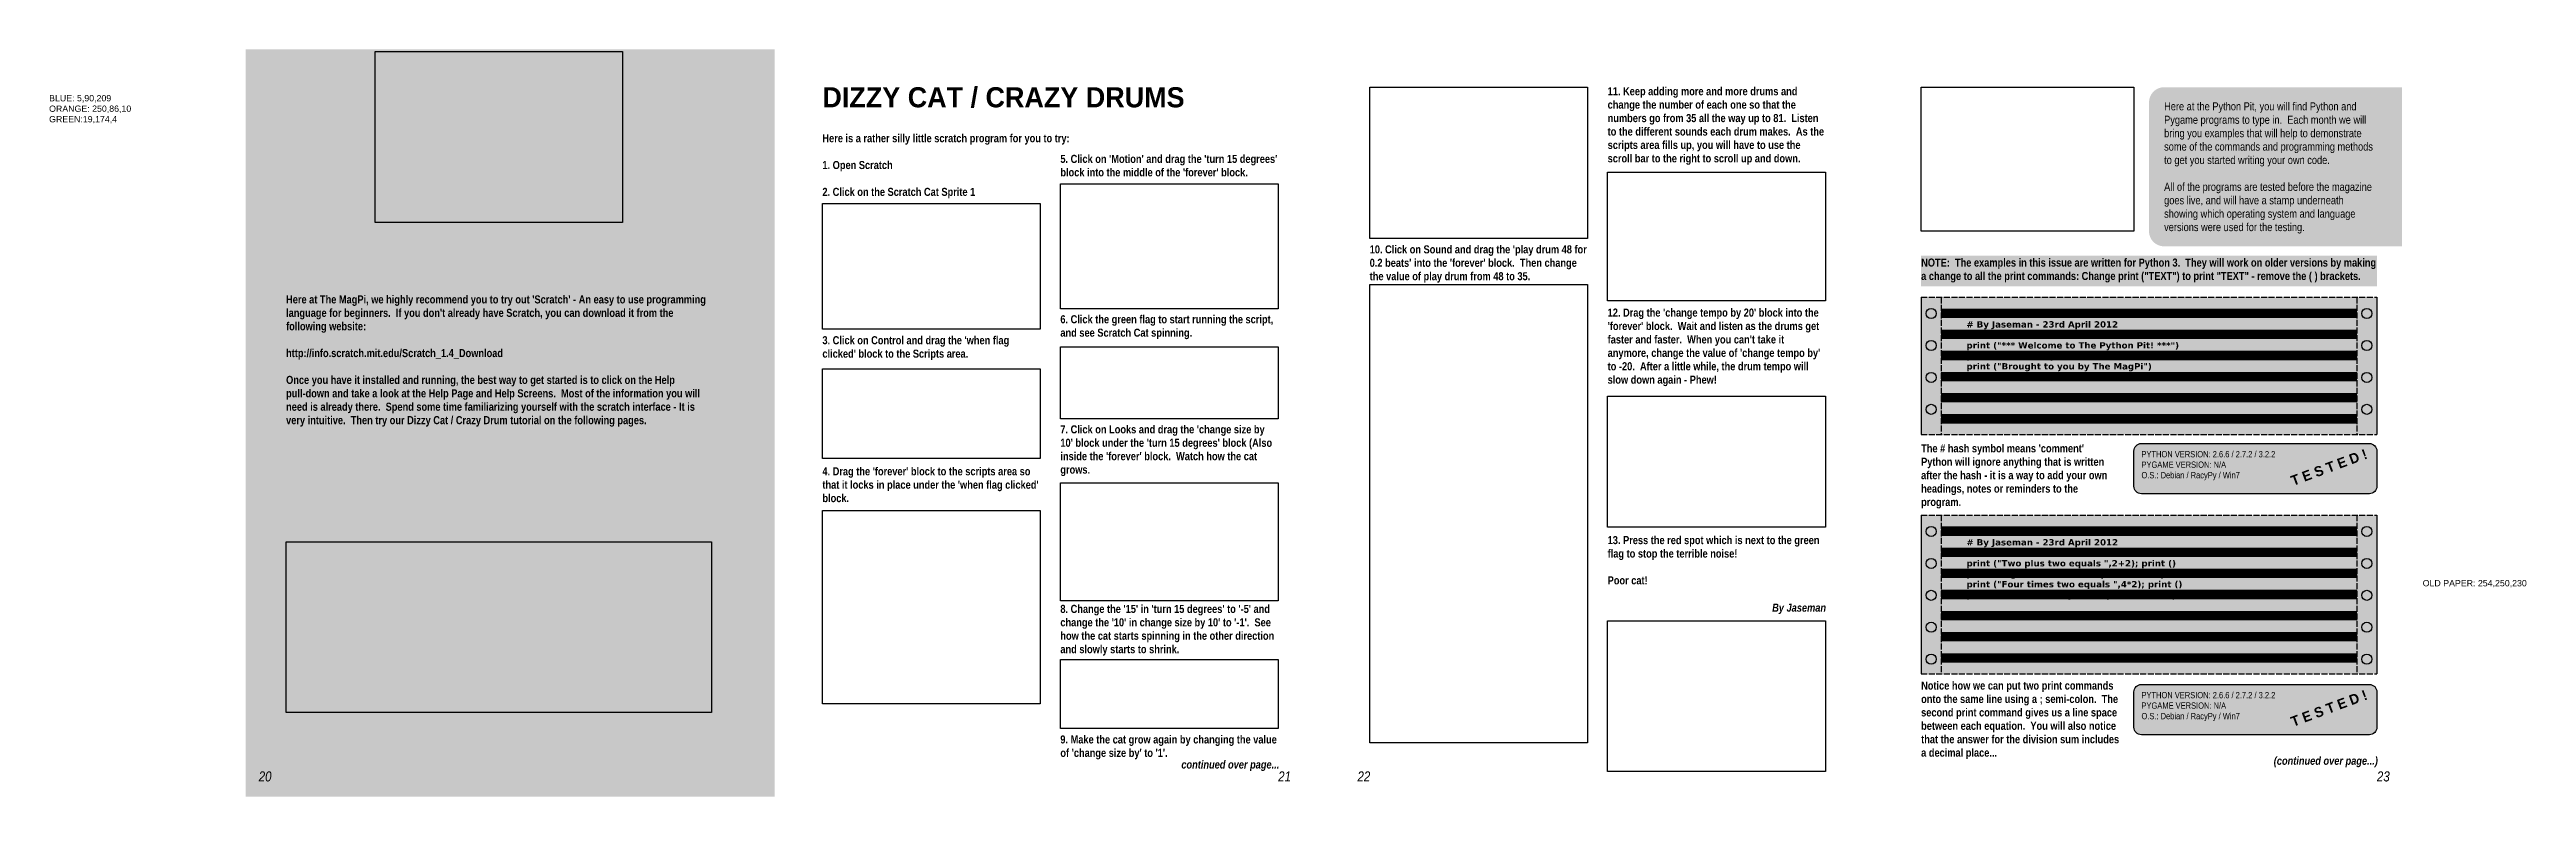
# Model space of a CAD drawing. Header units: millimetres. Extents: x 661 to 1644, y 0 to 297.
import ezdxf

# ---------------------------------------------------------------- set-up
doc = ezdxf.new("R2010")
doc.units = ezdxf.units.MM
doc.header["$LTSCALE"] = 0.2
doc.linetypes.add('ACAD_ISO02W100', pattern=[15, 12, -3])
for name, color, linetype in [('Background Fill', 3, 'Continuous'), ('Images', 7, 'Continuous'), ('Text', 7, 'Continuous')]:
    doc.layers.add(name, color=color, linetype=linetype)
doc.styles.get("Standard").update_dxf_attribs({"font": 'arial.ttf'})
picture_1 = doc.add_image_def('image1.png', size_in_pixel=(1300, 900))
picture_2 = doc.add_image_def('image2.png', size_in_pixel=(841, 338))
picture_3 = doc.add_image_def('image3.png', size_in_pixel=(1040, 601))
picture_4 = doc.add_image_def('image4.png', size_in_pixel=(847, 348))
picture_5 = doc.add_image_def('image5.png', size_in_pixel=(474, 421))
picture_6 = doc.add_image_def('image6.png', size_in_pixel=(490, 282))
picture_7 = doc.add_image_def('image7.png', size_in_pixel=(1038, 344))
picture_8 = doc.add_image_def('image8.png', size_in_pixel=(1040, 564))
picture_9 = doc.add_image_def('image9.png', size_in_pixel=(609, 193))
picture_10 = doc.add_image_def('image10.png', size_in_pixel=(500, 348))
picture_11 = doc.add_image_def('image11.png', size_in_pixel=(433, 912))
picture_12 = doc.add_image_def('image12.png', size_in_pixel=(1040, 616))
picture_13 = doc.add_image_def('image13.png', size_in_pixel=(1040, 625))
picture_14 = doc.add_image_def('image14.png', size_in_pixel=(512, 347))

msp = doc.modelspace()

# ---------------------------------------------------------------- hatches: boundary and pattern name
at = {"true_color": 0x1973e5}
h = msp.add_hatch(color=152, dxfattribs=at)
h.dxf.hatch_style = 1
edge = h.paths.add_edge_path()
edge.add_line((748.5632257721354, 282.0000000000002), (748.5632257721354, 278.0000000000001))
edge.add_arc((825.1784355432826, -20.3531951139172), 308.0333089179807, 75.59799493105731, 104.4020050689426, ccw=False)
edge.add_line((901.7936453144304, 278), (926.5632257721353, 278))
edge.add_arc((926.5632257721353, 275), 3, 0, 90, ccw=False)
edge.add_line((929.5632257721353, 275), (929.5632257721353, 279))
edge.add_arc((926.5632257721353, 279), 3, 0, 90)
edge.add_line((926.5632257721353, 282), (901.7936453144304, 282))
edge.add_arc((825.1784355432826, 40.13675744605231), 253.7079393061768, 72.42331941258712, 107.5766805874128)
at = {"true_color": 0x0046bd}
h = msp.add_hatch(color=162, dxfattribs=at)
h.dxf.hatch_style = 1
h.paths.add_polyline_path([(929.5632257721353, 229.0703502547545), (929.5632257721353, 233.0703502547545, -0.414213562373095), (926.5632257721353, 230.0703502547545), (805.516407623864, 230.0703502547545, 0.3196100142403187), (802.6816019861305, 228.052122629735), (801.9984112420777, 226.0794525666496, -0.3196100142403186), (799.1636056043443, 224.06122494163), (777.5079057424857, 224.06122494163, -0.3196100142403035), (774.6731001047523, 226.0794525666495), (773.9899093606994, 228.0521226297351, 0.319610014240303), (771.1551037229659, 230.0703502547545), (751.5632257721354, 230.0703502547545, -0.4142135623730951), (748.5632257721354, 233.0703502547545), (748.5632257721354, 229.0703502547545, 0.4142135623730951), (751.5632257721354, 226.0703502547545), (771.1551037229659, 226.0703502547545, -0.319610014240303), (773.9899093606994, 224.0521226297351), (774.6731001047524, 222.0794525666495, 0.3196100142403024), (777.5079057424857, 220.06122494163), (799.1636056043443, 220.06122494163, 0.3196100142403185), (801.9984112420777, 222.0794525666496), (802.6816019861305, 224.052122629735, -0.3196100142403186), (805.516407623864, 226.0703502547545), (926.5632257721353, 226.0703502547545, 0.4142135623730945)])
at = {"true_color": 0xff6a1e}
h = msp.add_hatch(color=30, dxfattribs=at)
h.dxf.hatch_style = 1
h.paths.add_polyline_path([(926.5632257721354, 214.0703502547545), (805.516407623864, 214.0703502547545, 0.3196100142403187), (802.6816019861305, 212.052122629735), (801.9984112420777, 210.0794525666496, -0.3196100142403183), (799.1636056043443, 208.06122494163), (777.5079057424857, 208.06122494163, -0.3196100142403035), (774.6731001047523, 210.0794525666495), (773.9899093606994, 212.0521226297351, 0.3196100142403024), (771.1551037229659, 214.0703502547545), (751.5632257721354, 214.0703502547546, 0.4142135623730951), (748.5632257721354, 211.0703502547546), (748.5632257721354, 207.0703502547546, -0.4142135623730951), (751.5632257721354, 210.0703502547546), (771.1551037229659, 210.0703502547545, -0.3196100142403024), (773.9899093606994, 208.0521226297351), (774.6731001047524, 206.0794525666495, 0.3196100142403024), (777.5079057424857, 204.06122494163), (799.1636056043443, 204.06122494163, 0.3196100142403191), (801.9984112420777, 206.0794525666496), (802.6816019861305, 208.052122629735, -0.3196100142403192), (805.516407623864, 210.0703502547545), (926.5632257721354, 210.0703502547545, -0.4142135623730951), (929.5632257721354, 207.0703502547545), (929.5632257721354, 211.0703502547545, 0.4142135623730964)])
at = {"true_color": 0xe64200}
h = msp.add_hatch(color=20, dxfattribs=at)
h.dxf.hatch_style = 1
h.paths.add_polyline_path([(929.5632257721354, 140.8976223415072), (929.5632257721354, 144.8976223415072, -0.4142135623730951), (926.5632257721354, 141.8976223415072), (805.516407623864, 141.8976223415072, 0.3196100142403188), (802.6816019861305, 139.8793947164876), (801.9984112420777, 137.9067246534023, -0.3196100142403198), (799.1636056043442, 135.8884970283826), (777.5079057424857, 135.8884970283827, -0.3196100142403172), (774.6731001047522, 137.9067246534024), (773.9899093606994, 139.8793947164876, 0.3196100142403174), (771.1551037229659, 141.8976223415073), (751.5632257721354, 141.8976223415073, -0.4142135623730951), (748.5632257721354, 144.8976223415073), (748.5632257721354, 140.8976223415073, 0.4142135623730951), (751.5632257721354, 137.8976223415073), (771.1551037229659, 137.8976223415073, -0.3196100142403178), (773.9899093606994, 135.8793947164876), (774.6731001047522, 133.9067246534024, 0.3196100142403177), (777.5079057424857, 131.8884970283827), (799.1636056043442, 131.8884970283826, 0.31961001424032), (801.9984112420777, 133.9067246534023), (802.6816019861305, 135.8793947164876, -0.3196100142403188), (805.516407623864, 137.8976223415072), (926.5632257721354, 137.8976223415072, 0.4142135623730916)])
at = {"true_color": 0x27c218}
h = msp.add_hatch(color=82, dxfattribs=at)
h.dxf.hatch_style = 1
h.paths.add_polyline_path([(926.5632257721354, 125.8976223415071), (805.516407623864, 125.8976223415071, 0.3196100142403194), (802.6816019861305, 123.8793947164876), (801.9984112420777, 121.9067246534023, -0.3196100142403203), (799.1636056043443, 119.8884970283827), (777.5079057424857, 119.8884970283827, -0.3196100142403027), (774.6731001047524, 121.9067246534021), (773.9899093606994, 123.8793947164877, 0.3196100142403027), (771.1551037229659, 125.8976223415072), (751.5632257721354, 125.8976223415072, 0.4142135623730951), (748.5632257721354, 122.8976223415072), (748.5632257721354, 118.8976223415072, -0.4142135623730951), (751.5632257721354, 121.8976223415072), (771.1551037229659, 121.8976223415072, -0.3196100142403025), (773.9899093606994, 119.8793947164877), (774.6731001047524, 117.9067246534021, 0.3196100142403024), (777.5079057424857, 115.8884970283827), (799.1636056043443, 115.8884970283827, 0.3196100142403194), (801.9984112420777, 117.9067246534023), (802.6816019861305, 119.8793947164876, -0.3196100142403195), (805.516407623864, 121.8976223415071), (926.5632257721354, 121.8976223415071, -0.4142135623730951), (929.5632257721354, 118.8976223415071), (929.5632257721354, 122.8976223415071, 0.4142135623730951)])
at = {"true_color": 0x009a00}
h = msp.add_hatch(color=94, dxfattribs=at)
h.dxf.hatch_style = 1
h.paths.add_polyline_path([(929.5632257721354, 14.33042138978379), (929.5632257721354, 18.3304213897838, -0.4142135623730951), (926.5632257721354, 15.3304213897838), (805.516407623864, 15.33042138978382, 0.3196100142403191), (802.6816019861305, 13.31219376476422), (801.9984112420777, 11.33952370167892, -0.3196100142403203), (799.1636056043442, 9.321296076659252), (777.5079057424857, 9.321296076659337, -0.3196100142403014), (774.6731001047524, 11.33952370167875), (773.9899093606994, 13.31219376476438, 0.3196100142403027), (771.1551037229659, 15.33042138978385), (751.5632257721354, 15.33042138978385, -0.4142135623730948), (748.5632257721354, 18.33042138978385), (748.5632257721354, 14.33042138978386, 0.4142135623730948), (751.5632257721354, 11.33042138978385), (771.1551037229659, 11.33042138978385, -0.3196100142403027), (773.9899093606994, 9.312193764764384), (774.6731001047524, 7.33952370167875, 0.3196100142403013), (777.5079057424857, 5.321296076659337), (799.1636056043442, 5.321296076659252, 0.3196100142403195), (801.9984112420777, 7.339523701678923), (802.6816019861305, 9.312193764764224, -0.3196100142403185), (805.516407623864, 11.33042138978382), (926.5632257721354, 11.3304213897838, 0.4142135623730941)])
at = {"layer": 'Background Fill', "true_color": 0x055ad1}
h = msp.add_hatch(color=152, dxfattribs=at)
h.dxf.hatch_style = 1
edge = h.paths.add_edge_path()
edge.add_line((802.6816019861305, 224.052122629735), (801.9984112420777, 222.0794525666496))
edge.add_arc((799.1636056043442, 223.0612249416301), 3.000000000000147, 270.00000000000216, 340.89760135170695, ccw=False)
edge.add_line((799.1636056043443, 220.06122494163), (777.5079057424856, 220.06122494163))
edge.add_arc((777.5079057424857, 223.06122494163), 3, 199.1023986482917, 269.99999999999784, ccw=False)
edge.add_line((774.6731001047523, 222.0794525666496), (773.9899093606994, 224.052122629735))
edge.add_arc((771.1551037229659, 223.0703502547545), 3.000000000000031, 19.10239864829322, 90)
edge.add_line((771.1551037229659, 226.0703502547545), (751.5632257721354, 226.0703502547545))
edge.add_arc((751.5632257721354, 229.0703502547545), 3, 180, 270, ccw=False)
edge.add_line((748.5632257721354, 229.0703502547545), (748.5632257721354, 282.0000000000001))
edge.add_arc((825.1784355432827, 40.13675744605223), 253.7079393061769, 72.42331941258709, 107.57668058741271, ccw=False)
edge.add_line((901.7936453144305, 282), (926.5632257721353, 282))
edge.add_arc((926.5632257721353, 279), 3, 0, 90, ccw=False)
edge.add_line((929.5632257721353, 279), (929.5632257721353, 229.0703502547545))
edge.add_arc((926.5632257721353, 229.0703502547545), 3, -90, 0, ccw=False)
edge.add_line((926.5632257721353, 226.0703502547545), (805.516407623864, 226.0703502547545))
edge.add_arc((805.516407623864, 223.0703502547545), 3.000000000000028, 90, 160.8976013517068)
at = {"layer": 'Background Fill', "true_color": 0x0a5180}
h = msp.add_hatch(color=146, dxfattribs=at)
h.dxf.hatch_style = 1
edge = h.paths.add_edge_path()
edge.add_line((1594.912864989504, 218.7314456263802), (1594.912864989504, 282.0000003138799))
edge.add_line((1594.912864989504, 282.0000003138799), (1500.412864989504, 282.0000003138799))
edge.add_arc((1500.412864989504, 276.0000003138799), 6, 90, 180)
edge.add_line((1494.412864989504, 276.0000003138799), (1494.412864989504, 224.7314456263803))
edge.add_arc((1500.412864989504, 224.7314456263803), 6, 179.9999999999997, 270)
edge.add_line((1500.412864989504, 218.7314456263803), (1594.912864989504, 218.7314456263802))
at = {"layer": 'Background Fill', "true_color": 0xfa560a}
h = msp.add_hatch(color=20, dxfattribs=at)
h.dxf.hatch_style = 1
edge = h.paths.add_edge_path()
edge.add_arc((777.5079057424857, 134.8884970283829), 3.000000000000142, 199.102398648294, 269.99999999999784, ccw=False)
edge.add_line((774.6731001047522, 133.9067246534023), (773.9899093606994, 135.8793947164878))
edge.add_arc((771.1551037229658, 134.8976223415072), 3.000000000000157, 19.10239864829354, 89.99999999999783)
edge.add_line((771.1551037229659, 137.8976223415073), (751.5632257721354, 137.8976223415073))
edge.add_arc((751.5632257721354, 140.8976223415073), 3, 180, 270, ccw=False)
edge.add_line((748.5632257721354, 140.8976223415073), (748.5632257721354, 211.0703502547546))
edge.add_arc((751.5632257721354, 211.0703502547546), 3, 90, 180, ccw=False)
edge.add_line((751.5632257721354, 214.0703502547546), (771.1551037229659, 214.0703502547545))
edge.add_arc((771.1551037229659, 211.0703502547545), 3.000000000000028, 19.102398648293274, 90, ccw=False)
edge.add_line((773.9899093606994, 212.052122629735), (774.6731001047523, 210.0794525666496))
edge.add_arc((777.5079057424857, 211.06122494163), 3.000000000000003, 199.1023986482917, 269.9999999999978)
edge.add_line((777.5079057424856, 208.06122494163), (799.1636056043443, 208.06122494163))
edge.add_arc((799.1636056043442, 211.0612249416301), 3.000000000000085, 270.0000000000021, 340.897601351707)
edge.add_line((801.9984112420777, 210.0794525666496), (802.6816019861305, 212.052122629735))
edge.add_arc((805.516407623864, 211.0703502547545), 3.000000000000031, 90, 160.8976013517068, ccw=False)
edge.add_line((805.516407623864, 214.0703502547545), (926.5632257721354, 214.0703502547545))
edge.add_arc((926.5632257721354, 211.0703502547545), 3, 0, 90, ccw=False)
edge.add_line((929.5632257721354, 211.0703502547545), (929.5632257721354, 140.8976223415072))
edge.add_arc((926.5632257721354, 140.8976223415072), 3, -90, 0, ccw=False)
edge.add_line((926.5632257721354, 137.8976223415072), (805.516407623864, 137.8976223415072))
edge.add_arc((805.516407623864, 134.8976223415072), 3.000000000000057, 90, 160.8976013517058)
edge.add_line((802.6816019861305, 135.8793947164878), (801.9984112420777, 133.9067246534023))
edge.add_arc((799.1636056043441, 134.8884970283828), 3.000000000000236, 270.0000000000043, 340.8976013517087, ccw=False)
edge.add_line((799.1636056043443, 131.8884970283826), (777.5079057424856, 131.8884970283827))
at = {"layer": 'Background Fill', "true_color": 0xfefae6}
h = msp.add_hatch(color=7, dxfattribs=at)
h.dxf.hatch_style = 1
h.paths.add_polyline_path([(1403.912864989504, 143.8647925518521), (1411.912864989504, 143.8647925518521), (1411.912864989504, 198.464792551852), (1403.912864989504, 198.464792551852)])
h.paths.add_polyline_path([(1405.912864989504, 153.9283938907335, -1), (1409.912864989504, 153.9283938907335, -1)], flags=16)
h.paths.add_polyline_path([(1405.912864989504, 166.6283938907335, -1), (1409.912864989504, 166.6283938907335, -1)], flags=16)
h.paths.add_polyline_path([(1405.912864989504, 179.3283938907335, -1), (1409.912864989504, 179.3283938907335, -1)], flags=16)
h.paths.add_polyline_path([(1405.912864989504, 192.0283938907335, -1), (1409.912864989504, 192.0283938907335, -1)], flags=16)
h.paths.add_polyline_path([(1576.912864989504, 143.8647925518521), (1584.912864989504, 143.8647925518521), (1584.912864989504, 198.464792551852), (1576.912864989504, 198.464792551852)])
h.paths.add_polyline_path([(1578.912864989504, 153.9283938907335, -1), (1582.912864989504, 153.9283938907335, -1)], flags=16)
h.paths.add_polyline_path([(1578.912864989504, 166.6283938907335, -1), (1582.912864989504, 166.6283938907335, -1)], flags=16)
h.paths.add_polyline_path([(1578.912864989504, 179.3283938907335, -1), (1582.912864989504, 179.3283938907335, -1)], flags=16)
h.paths.add_polyline_path([(1578.912864989504, 192.0283938907335, -1), (1582.912864989504, 192.0283938907335, -1)], flags=16)
h.paths.add_polyline_path([(1576.912864989504, 111.8231221235428), (1576.912864989504, 48.82312212354292), (1584.912864989504, 48.82312212354293), (1584.912864989504, 111.8231221235428)])
h.paths.add_polyline_path([(1582.912864989504, 105.3867234624243, -1), (1578.912864989504, 105.3867234624243, -1)], flags=16)
h.paths.add_polyline_path([(1582.912864989504, 92.68672346242428, -1), (1578.912864989504, 92.68672346242428, -1)], flags=16)
h.paths.add_polyline_path([(1582.912864989504, 79.9867234624243, -1), (1578.912864989504, 79.9867234624243, -1)], flags=16)
h.paths.add_polyline_path([(1582.912864989504, 67.2867234624243, -1), (1578.912864989504, 67.2867234624243, -1)], flags=16)
h.paths.add_polyline_path([(1582.912864989504, 54.58672346242432, -1), (1578.912864989504, 54.58672346242432, -1)], flags=16)
h.paths.add_polyline_path([(1403.912864989504, 48.82312212354292), (1411.912864989504, 48.82312212354293), (1411.912864989504, 111.8231221235428), (1403.912864989504, 111.8231221235428)])
h.paths.add_polyline_path([(1409.912864989504, 105.3867234624243, -1), (1405.912864989504, 105.3867234624243, -1)], flags=16)
h.paths.add_polyline_path([(1409.912864989504, 92.68672346242428, -1), (1405.912864989504, 92.68672346242428, -1)], flags=16)
h.paths.add_polyline_path([(1409.912864989504, 79.9867234624243, -1), (1405.912864989504, 79.9867234624243, -1)], flags=16)
h.paths.add_polyline_path([(1409.912864989504, 67.2867234624243, -1), (1405.912864989504, 67.2867234624243, -1)], flags=16)
h.paths.add_polyline_path([(1409.912864989504, 54.58672346242432, -1), (1405.912864989504, 54.58672346242432, -1)], flags=16)
h = msp.add_hatch(color=7, dxfattribs=at)
h.dxf.hatch_style = 1
edge = h.paths.add_edge_path()
edge.add_arc((1491.412864989504, 137.3510851015162), 3, 90, 180, ccw=False)
edge.add_line((1491.412864989504, 140.3510851015162), (1581.912864989504, 140.3510851015162))
edge.add_arc((1581.912864989504, 137.3510851015162), 3, 0, 90, ccw=False)
edge.add_line((1584.912864989504, 137.3510851015162), (1584.912864989504, 123.3510851015162))
edge.add_arc((1581.912864989504, 123.3510851015162), 3, -90, 0, ccw=False)
edge.add_line((1581.912864989504, 120.3510851015162), (1491.412864989504, 120.3510851015162))
edge.add_arc((1491.412864989504, 123.3510851015162), 3, 180, 270, ccw=False)
edge.add_line((1488.412864989504, 123.3510851015162), (1488.412864989504, 137.3510851015162))
at = {"layer": 'Background Fill', "true_color": 0x13ae04}
h = msp.add_hatch(color=84, dxfattribs=at)
h.dxf.hatch_style = 1
edge = h.paths.add_edge_path()
edge.add_line((774.6731001047523, 7.339523701678917), (773.9899093606994, 9.312193764764345))
edge.add_arc((771.1551037229658, 8.330421389783764), 3.000000000000157, 19.10239864829357, 89.99999999999783)
edge.add_line((771.1551037229659, 11.33042138978385), (751.5632257721354, 11.33042138978385))
edge.add_arc((751.5632257721354, 14.33042138978385), 3.000000000000002, 179.9999999999998, 270, ccw=False)
edge.add_line((748.5632257721354, 14.33042138978387), (748.5632257721354, 122.8976223415072))
edge.add_arc((751.5632257721354, 122.8976223415072), 3, 90, 180, ccw=False)
edge.add_line((751.5632257721354, 125.8976223415072), (771.1551037229659, 125.8976223415072))
edge.add_arc((771.1551037229658, 122.8976223415071), 3.000000000000085, 19.102398648293615, 89.9999999999979, ccw=False)
edge.add_line((773.9899093606994, 123.8793947164877), (774.6731001047523, 121.9067246534023))
edge.add_arc((777.5079057424857, 122.8884970283827), 2.999999999999993, 199.1023986482912, 269.9999999999978)
edge.add_line((777.5079057424856, 119.8884970283827), (799.1636056043443, 119.8884970283827))
edge.add_arc((799.1636056043442, 122.8884970283828), 3.000000000000071, 270.0000000000021, 340.8976013517072)
edge.add_line((801.9984112420777, 121.9067246534022), (802.6816019861305, 123.8793947164877))
edge.add_arc((805.516407623864, 122.8976223415071), 3.000000000000049, 90, 160.8976013517058, ccw=False)
edge.add_line((805.516407623864, 125.8976223415071), (926.5632257721354, 125.8976223415071))
edge.add_arc((926.5632257721354, 122.8976223415071), 3, 0, 90, ccw=False)
edge.add_line((929.5632257721354, 122.8976223415071), (929.5632257721354, 14.33042138978381))
edge.add_arc((926.5632257721354, 14.3304213897838), 3, -90, 1.1368683772161603e-13, ccw=False)
edge.add_line((926.5632257721354, 11.3304213897838), (805.516407623864, 11.33042138978382))
edge.add_arc((805.516407623864, 8.330421389783789), 3.000000000000032, 90, 160.8976013517061)
edge.add_line((802.6816019861305, 9.312193764764348), (801.9984112420777, 7.339523701678871))
edge.add_arc((799.1636056043441, 8.321296076659388), 3.000000000000244, 270.0000000000043, 340.8976013517083, ccw=False)
edge.add_line((799.1636056043443, 5.321296076659252), (777.5079057424856, 5.321296076659337))
edge.add_arc((777.5079057424857, 8.32129607665934), 3.000000000000004, 199.1023986482915, 269.99999999999784, ccw=False)
at = {"layer": 'Background Fill', "true_color": 0xfefae6}
h = msp.add_hatch(color=7, dxfattribs=at)
h.dxf.hatch_style = 1
edge = h.paths.add_edge_path()
edge.add_arc((1491.412864989504, 41.56876996847268), 3, 90, 180, ccw=False)
edge.add_line((1491.412864989504, 44.56876996847268), (1581.912864989504, 44.56876996847268))
edge.add_arc((1581.912864989504, 41.56876996847268), 3, 0, 90, ccw=False)
edge.add_line((1584.912864989504, 41.56876996847268), (1584.912864989504, 27.56876996847268))
edge.add_arc((1581.912864989504, 27.56876996847268), 3, -90, 0, ccw=False)
edge.add_line((1581.912864989504, 24.56876996847268), (1491.412864989504, 24.56876996847268))
edge.add_arc((1491.412864989504, 27.56876996847268), 3, 180, 270, ccw=False)
edge.add_line((1488.412864989504, 27.56876996847268), (1488.412864989504, 41.56876996847268))

# ---------------------------------------------------------------- linework, layer by layer
at = {"color": 254, "linetype": 'ACAD_ISO02W100', "true_color": 0xfcf0b6}
for p, q in [((1403.912864989504, 198.464792551852), (1584.912864989504, 198.464792551852)), ((1411.912864989504, 198.464792551852), (1411.912864989504, 143.8647925518521)), ((1576.912864989504, 198.464792551852), (1576.912864989504, 143.8647925518521)), ((1403.912864989504, 143.8647925518521), (1584.912864989504, 143.8647925518521)), ((1403.912864989504, 111.8231221235428), (1584.912864989504, 111.8231221235428)), ((1411.912864989504, 111.8231221235428), (1411.912864989504, 48.82312212354293)), ((1576.912864989504, 111.8231221235428), (1576.912864989504, 48.82312212354293)), ((1403.912864989504, 48.82312212354293), (1584.912864989504, 48.82312212354293))]:
    msp.add_line(p, q, dxfattribs=at)
at = {"color": 254, "true_color": 0xfcf0b6}
for p, q in [((1403.912864989504, 198.464792551852), (1403.912864989504, 143.8647925518521)), ((1584.912864989504, 198.464792551852), (1584.912864989504, 143.8647925518521)), ((1403.912864989504, 111.8231221235428), (1403.912864989504, 48.82312212354293)), ((1584.912864989504, 111.8231221235428), (1584.912864989504, 48.82312212354293))]:
    msp.add_line(p, q, dxfattribs=at)
for points in [[(1488.412864989504, 137.3510851015162, -0.414213562373095), (1491.412864989504, 140.3510851015162), (1581.912864989504, 140.3510851015162, -0.414213562373095), (1584.912864989504, 137.3510851015162), (1584.912864989504, 123.3510851015162, -0.414213562373095), (1581.912864989504, 120.3510851015162), (1491.412864989504, 120.3510851015162, -0.414213562373095), (1488.412864989504, 123.3510851015162)], [(1488.412864989504, 41.56876996847268, -0.414213562373095), (1491.412864989504, 44.56876996847268), (1581.912864989504, 44.56876996847268, -0.414213562373095), (1584.912864989504, 41.56876996847268), (1584.912864989504, 27.56876996847268, -0.414213562373095), (1581.912864989504, 24.56876996847268), (1491.412864989504, 24.56876996847268, -0.414213562373095), (1488.412864989504, 27.56876996847268)]]:
    msp.add_lwpolyline(points, format="xyb", close=True, dxfattribs=at)
for centre in [(1407.912864989504, 192.0283938907335), (1580.912864989504, 192.0283938907335), (1407.912864989504, 179.3283938907335), (1580.912864989504, 179.3283938907335), (1407.912864989504, 166.6283938907335), (1580.912864989504, 166.6283938907335), (1407.912864989504, 153.9283938907335), (1580.912864989504, 153.9283938907335), (1407.912864989504, 105.3867234624243), (1580.912864989504, 105.3867234624243), (1407.912864989504, 92.68672346242428), (1580.912864989504, 92.68672346242428), (1407.912864989504, 79.9867234624243), (1580.912864989504, 79.9867234624243), (1407.912864989504, 67.2867234624243), (1580.912864989504, 67.2867234624243), (1407.912864989504, 54.58672346242432), (1580.912864989504, 54.58672346242432)]:
    msp.add_circle(centre, 2, dxfattribs=at)
at = {"layer": 'Background Fill', "color": 254, "true_color": 0xcdfee6}
for p, q in [((1411.912864989504, 193.804792551852), (1576.912864989504, 193.804792551852)), ((1411.912864989504, 193.344792551852), (1576.912864989504, 193.344792551852)), ((1411.912864989504, 192.884792551852), (1576.912864989504, 192.8847925518519)), ((1411.912864989504, 192.424792551852), (1576.912864989504, 192.424792551852)), ((1411.912864989504, 191.964792551852), (1576.912864989504, 191.964792551852)), ((1411.912864989504, 191.504792551852), (1576.912864989504, 191.504792551852)), ((1411.912864989504, 191.044792551852), (1576.912864989504, 191.044792551852)), ((1411.912864989504, 190.5847925518519), (1576.912864989504, 190.5847925518519)), ((1411.912864989504, 185.404792551852), (1576.912864989504, 185.404792551852)), ((1411.912864989504, 184.944792551852), (1576.912864989504, 184.944792551852)), ((1411.912864989504, 184.484792551852), (1576.912864989504, 184.484792551852)), ((1411.912864989504, 184.024792551852), (1576.912864989504, 184.024792551852)), ((1411.912864989504, 183.564792551852), (1576.912864989504, 183.564792551852)), ((1411.912864989504, 183.104792551852), (1576.912864989504, 183.104792551852)), ((1411.912864989504, 182.644792551852), (1576.912864989504, 182.644792551852)), ((1411.912864989504, 182.184792551852), (1576.912864989504, 182.184792551852)), ((1411.912864989504, 177.004792551852), (1576.912864989504, 177.004792551852)), ((1411.912864989504, 176.5447925518521), (1576.912864989504, 176.5447925518521)), ((1411.912864989504, 176.084792551852), (1576.912864989504, 176.084792551852)), ((1411.912864989504, 175.624792551852), (1576.912864989504, 175.624792551852)), ((1411.912864989504, 175.164792551852), (1576.912864989504, 175.164792551852)), ((1411.912864989504, 174.704792551852), (1576.912864989504, 174.704792551852)), ((1411.912864989504, 174.244792551852), (1576.912864989504, 174.244792551852)), ((1411.912864989504, 173.784792551852), (1576.912864989504, 173.784792551852)), ((1411.912864989504, 168.6312031467299), (1576.912864989504, 168.6312031467299)), ((1411.912864989504, 168.1712031467299), (1576.912864989504, 168.1712031467299)), ((1411.912864989504, 167.7112031467298), (1576.912864989504, 167.7112031467298)), ((1411.912864989504, 167.2512031467298), (1576.912864989504, 167.2512031467298)), ((1411.912864989504, 166.7912031467298), (1576.912864989504, 166.7912031467298)), ((1411.912864989504, 166.3312031467298), (1576.912864989504, 166.3312031467298)), ((1411.912864989504, 165.8712031467298), (1576.912864989504, 165.8712031467298)), ((1411.912864989504, 165.4112031467298), (1576.912864989504, 165.4112031467298)), ((1411.912864989504, 160.2312031467299), (1576.912864989504, 160.2312031467299)), ((1411.912864989504, 159.7712031467299), (1576.912864989504, 159.7712031467299)), ((1411.912864989504, 159.3112031467299), (1576.912864989504, 159.3112031467299)), ((1411.912864989504, 158.8512031467299), (1576.912864989504, 158.8512031467299)), ((1411.912864989504, 158.3912031467299), (1576.912864989504, 158.3912031467299)), ((1411.912864989504, 157.9312031467298), (1576.912864989504, 157.9312031467298)), ((1411.912864989504, 157.4712031467298), (1576.912864989504, 157.4712031467298)), ((1411.912864989504, 157.0112031467298), (1576.912864989504, 157.0112031467298)), ((1411.912864989504, 151.8312031467299), (1576.912864989504, 151.8312031467299)), ((1411.912864989504, 151.3712031467299), (1576.912864989504, 151.3712031467299)), ((1411.912864989504, 150.9112031467299), (1576.912864989504, 150.9112031467299)), ((1411.912864989504, 150.4512031467299), (1576.912864989504, 150.4512031467299)), ((1411.912864989504, 149.9912031467299), (1576.912864989504, 149.9912031467299)), ((1411.912864989504, 149.5312031467299), (1576.912864989504, 149.5312031467299)), ((1411.912864989504, 149.0712031467299), (1576.912864989504, 149.0712031467299)), ((1411.912864989504, 148.6112031467298), (1576.912864989504, 148.6112031467298)), ((1411.912864989504, 107.1631221235428), (1576.912864989504, 107.1631221235428)), ((1411.912864989504, 106.7031221235428), (1576.912864989504, 106.7031221235428)), ((1411.912864989504, 106.2431221235427), (1576.912864989504, 106.2431221235427)), ((1411.912864989504, 105.7831221235427), (1576.912864989504, 105.7831221235427)), ((1411.912864989504, 105.3231221235428), (1576.912864989504, 105.3231221235427)), ((1411.912864989504, 104.8631221235428), (1576.912864989504, 104.8631221235428)), ((1411.912864989504, 104.4031221235427), (1576.912864989504, 104.4031221235427)), ((1411.912864989504, 103.9431221235427), (1576.912864989504, 103.9431221235427)), ((1411.912864989504, 98.76312212354279), (1576.912864989504, 98.76312212354279)), ((1411.912864989504, 98.30312212354278), (1576.912864989504, 98.30312212354275)), ((1411.912864989504, 97.84312212354277), (1576.912864989504, 97.84312212354277)), ((1411.912864989504, 97.38312212354276), (1576.912864989504, 97.38312212354276)), ((1411.912864989504, 96.92312212354278), (1576.912864989504, 96.92312212354278)), ((1411.912864989504, 96.46312212354275), (1576.912864989504, 96.46312212354275)), ((1411.912864989504, 96.00312212354274), (1576.912864989504, 96.00312212354274)), ((1411.912864989504, 95.54312212354273), (1576.912864989504, 95.54312212354276)), ((1411.912864989504, 90.36312212354281), (1576.912864989504, 90.36312212354281)), ((1411.912864989504, 89.90312212354283), (1576.912864989504, 89.90312212354283)), ((1411.912864989504, 89.44312212354282), (1576.912864989504, 89.44312212354282)), ((1411.912864989504, 88.98312212354281), (1576.912864989504, 88.98312212354278)), ((1411.912864989504, 88.52312212354278), (1576.912864989504, 88.52312212354278)), ((1411.912864989504, 88.06312212354277), (1576.912864989504, 88.06312212354277)), ((1411.912864989504, 87.60312212354276), (1576.912864989504, 87.60312212354276)), ((1411.912864989504, 87.14312212354278), (1576.912864989504, 87.14312212354278)), ((1411.912864989504, 81.98953271842066), (1576.912864989504, 81.98953271842066)), ((1411.912864989504, 81.52953271842065), (1576.912864989504, 81.52953271842065)), ((1411.912864989504, 81.06953271842062), (1576.912864989504, 81.06953271842062)), ((1411.912864989504, 80.60953271842061), (1576.912864989504, 80.60953271842061)), ((1411.912864989504, 80.1495327184206), (1576.912864989504, 80.1495327184206)), ((1411.912864989504, 79.6895327184206), (1576.912864989504, 79.6895327184206)), ((1411.912864989504, 79.22953271842059), (1576.912864989504, 79.22953271842059)), ((1411.912864989504, 78.76953271842058), (1576.912864989504, 78.76953271842055)), ((1411.912864989504, 73.58953271842068), (1576.912864989504, 73.58953271842068)), ((1411.912864989504, 73.12953271842068), (1576.912864989504, 73.12953271842068)), ((1411.912864989504, 72.66953271842064), (1576.912864989504, 72.66953271842064)), ((1411.912864989504, 72.20953271842063), (1576.912864989504, 72.20953271842063)), ((1411.912864989504, 71.74953271842062), (1576.912864989504, 71.74953271842062)), ((1411.912864989504, 71.28953271842062), (1576.912864989504, 71.28953271842062)), ((1411.912864989504, 70.82953271842061), (1576.912864989504, 70.82953271842061)), ((1411.912864989504, 70.3695327184206), (1576.912864989504, 70.36953271842057)), ((1411.912864989504, 65.18953271842071), (1576.912864989504, 65.18953271842071)), ((1411.912864989504, 64.7295327184207), (1576.912864989504, 64.7295327184207)), ((1411.912864989504, 64.26953271842066), (1576.912864989504, 64.26953271842066)), ((1411.912864989504, 63.80953271842066), (1576.912864989504, 63.80953271842066)), ((1411.912864989504, 63.34953271842065), (1576.912864989504, 63.34953271842065)), ((1411.912864989504, 62.88953271842064), (1576.912864989504, 62.88953271842064)), ((1411.912864989504, 62.42953271842063), (1576.912864989504, 62.42953271842063)), ((1411.912864989504, 61.96953271842062), (1576.912864989504, 61.9695327184206)), ((1411.912864989504, 56.78953271842073), (1576.912864989504, 56.78953271842073)), ((1411.912864989504, 56.32953271842072), (1576.912864989504, 56.32953271842072)), ((1411.912864989504, 55.86953271842069), (1576.912864989504, 55.86953271842069)), ((1411.912864989504, 55.40953271842068), (1576.912864989504, 55.40953271842068)), ((1411.912864989504, 54.94953271842067), (1576.912864989504, 54.94953271842067)), ((1411.912864989504, 54.48953271842066), (1576.912864989504, 54.48953271842066)), ((1411.912864989504, 54.02953271842065), (1576.912864989504, 54.02953271842065)), ((1411.912864989504, 53.56953271842065), (1576.912864989504, 53.56953271842062))]:
    msp.add_line(p, q, dxfattribs=at)
at = {"layer": 'Background Fill', "color": 251, "true_color": 0x636363}
msp.add_solid([(738.5632257721354, 297), (948.5632257721354, 297), (738.5632257721354, 0), (948.5632257721354, 0)], dxfattribs=at)
at = {"layer": 'Background Fill', "color": 2}
msp.add_solid([(1403.912864989504, 215.0730329565695), (1584.912864463744, 215.0730329565694), (1403.912864463744, 202.8546709095595), (1584.912864463744, 202.8546709095594)], dxfattribs=at)
at = {"layer": 'Background Fill', "color": 18, "true_color": 0x000000}
for points in [[(1403.912864989504, 198.464792551852), (1584.912864989504, 198.464792551852), (1403.912864989504, 143.8647925518521), (1584.912864989504, 143.8647925518521)], [(1403.912864989504, 111.8231221235428), (1584.912864989504, 111.8231221235428), (1403.912864989504, 48.82312212354293), (1584.912864989504, 48.82312212354293)]]:
    msp.add_solid(points, dxfattribs=at)
at = {"layer": 'Background Fill', "color": 7, "true_color": 0xfefae6}
for points in [[(1411.912864989504, 198.464792551852), (1576.912864989504, 198.464792551852), (1411.912864989504, 143.8647925518521), (1576.912864989504, 143.8647925518521)], [(1411.912864989504, 111.8231221235428), (1576.912864989504, 111.8231221235428), (1411.912864989504, 48.82312212354293), (1576.912864989504, 48.82312212354293)]]:
    msp.add_solid(points, dxfattribs=at)

# ---------------------------------------------------------------- texts
at = {"char_height": 3.2, "attachment_point": 1}
for s, width, insert in [('{\\fViner Hand ITC|b1|i0|c0|p66;\\H2.5x;DIZZY CAT / CRAZY DRUMS\\P\\fArial Narrow|b1|i0|c0|p34;\\H0.4x;\\PHere is a rather silly little scratch program for you to try:\\P\\P1. Open Scratch\\P\\P2. Click on the Scratch Cat Sprite 1}', 181, (967.5632257721354, 282)), ('{\\fArial Narrow|b1|i0|c0|p34;11. Keep adding more and more drums and change the number of each one so that the numbers go from 35 all the way up to 81.  Listen to the different sounds each drum makes.  As the scripts area fills up, you will have to use the scroll bar to the right to scroll up and down.}', 86.5, (1279.412864463745, 282)), ('{\\fArial Narrow|b0|i0|c0|p34;\\C40;\\c445679;Here at the Python Pit, you will find Python and Pygame programs to type in.  Each month we will bring you examples that will help to demonstrate some of the commands and programming methods to get you started writing your own code.\\P\\PAll of the programs are tested before the magazine goes live, and will have a stamp underneath showing which operating system and language versions were used for the testing.}', 84.5, (1500.412864989504, 276.0000003138799)), ("{\\fArial Narrow|b1|i0|c0|p34;5. Click on 'Motion' and drag the 'turn 15 degrees' block into the middle of the 'forever' block.}", 86.5, (1062.063225772135, 255.1075852170534)), ("{\\fArial Narrow|b1|i0|c0|p34;10. Click on Sound and drag the 'play drum 48 for 0.2 beats' into the 'forever' block.  Then change the value of play drum from 48 to 35.}", 86.5, (1184.912864463744, 219.1321030842864)), ('{\\fArial Narrow|b1|i0|c0|p34;NOTE:  The examples in this issue are written for Python 3.  They will work on older versions by making a change to all the print commands: Change print ("TEXT") to print "TEXT" - remove the ( ) brackets.}', 181, (1403.912864989504, 213.8846789119967)), ('{\\fArial Narrow|b1|i0|c0|p34;6. Click the green flag to start running the script, and see Scratch Cat spinning.}', 86.5, (1062.063225772135, 191.3435454349443)), ("{\\fArial Narrow|b1|i0|c0|p34;12. Drag the 'change tempo by 20' block into the 'forever' block.  Wait and listen as the drums get faster and faster.  When you can't take it anymore, change the value of 'change tempo by' to -20.  After a little while, the drum tempo will slow down again - Phew!}", 86.5, (1279.412864463745, 193.9966010137978)), ("{\\fArial Narrow|b1|i0|c0|p34;3. Click on Control and drag the 'when flag clicked' block to the Scripts area.}", 86.5, (967.5632257721354, 183.0065214800459)), ("{\\fArial Narrow|b1|i0|c0|p34;7. Click on Looks and drag the 'change size by 10' block under the 'turn 15 degrees' block (Also inside the 'forever' block.  Watch how the cat grows.}", 86.5, (1062.063225772135, 147.5741768045946)), ("{\\fArial Narrow|b1|i0|c0|p34;The # hash symbol means 'comment'\\PPython will ignore anything that is written after the hash - it is a way to add your own headings, notes or reminders to the program.}", 78.5, (1403.912864989504, 140.0275383915547)), ("{\\fArial Narrow|b1|i0|c0|p34;4. Drag the 'forever' block to the scripts area so that it locks in place under the 'when flag clicked' block.}", 86.5, (967.5632257721354, 130.9001309824662)), ('{\\fArial Narrow|b1|i0|c0|p34;13. Press the red spot which is next to the green flag to stop the terrible noise!\\P\\PPoor cat!}', 86.5, (1279.412864463745, 103.5421845615717)), ("{\\fArial Narrow|b1|i0|c0|p34;8. Change the '15' in 'turn 15 degrees' to '-5' and change the '10' in change size by 10' to '-1'.  See how the cat starts spinning in the other direction and slowly starts to shrink.}", 86.5, (1062.063225772135, 76.18842133845396)), ('\\pi65.344;{\\fArial Narrow|b1|i1|c0|p34;By Jaseman}', 86.5, (1279.412864463745, 76.67106050572374)), ('{\\fArial Narrow|b1|i0|c0|p34;Notice how we can put two print commands onto the same line using a ; semi-colon.  The second print command gives us a line space between each equation.  You will also notice that the answer for the division sum includes a decimal place...}', 78.5, (1403.912864989504, 45.71437680596932)), ("{\\fArial Narrow|b1|i0|c0|p34;9. Make the cat grow again by changing the value of 'change size by' to '1'.}", 86.5, (1062.063225772135, 24.29732368677651)), ('\\pi48.056;{\\fArial Narrow|b1|i1|c0|p34;continued over page...}', 86.5, (1062.063225772135, 14.32605925133248)), ('\\pi61.542;{\\fArial Narrow|b1|i1|c0|p34;(continued over page...)}', 102.4999994742407, (1482.412864989504, 15.81972996915783))]:
    msp.add_mtext_dynamic_manual_height_columns(s, width=width, gutter_width=12.5, heights=[0], dxfattribs=dict(at, insert=insert))
at = {"layer": 'Background Fill', "char_height": 2.5, "attachment_point": 1}
for s, insert in [('BLUE: 5,90,209\\PORANGE: 250,86,10\\PGREEN:19,174,4', (660.4558854344649, 278.8844014467231)), ('OLD PAPER: 254,250,230', (1603.102178248236, 86.06397572240087))]:
    msp.add_mtext_dynamic_manual_height_columns(s, width=57.26716504202705, gutter_width=12.5, heights=[0], dxfattribs=dict(at, insert=insert))
at = {"layer": 'Text', "color": 7, "true_color": 0xffffff, "insert": (754.5632257721354, 199.2427451954578), "char_height": 3.2, "attachment_point": 1}
msp.add_mtext_dynamic_manual_height_columns("{\\fArial Narrow|b1|i0|c0|p34;Here at The MagPi, we highly recommend you to try out 'Scratch' - An easy to use programming language for beginners.  If you don't already have Scratch, you can download it from the following website:\\P\\Phttp://info.scratch.mit.edu/Scratch_1.4_Download\\P\\POnce you have it installed and running, the best way to get started is to click on the Help pull-down and take a look at the Help Page and Help Screens.  Most of the information you will need is already there.  Spend some time familiarizing yourself with the scratch interface - It is very intuitive.  Then try our Dizzy Cat / Crazy Drum tutorial on the following pages.}", width=169, gutter_width=12.5, heights=[0], dxfattribs=at)
at = {"layer": 'Text', "char_height": 2.5, "attachment_point": 1}
for s, width, insert in [('{\\fVerdana|b1|i0|c0|p34;\\C252;# PUTTING TEXT ONTO THE SCREEN\\P# By Jaseman - 23rd April 2012\\H2.6752x; \\H0.37381x;\\P\\H2.1069x; \\H0.47464x;\\Pprint ("*** Welcome to The Python Pit! ***")\\H2.276x; \\H0.43936x;\\Pprint () # A line space\\H2.2849x; \\H0.43766x;\\Pprint ("Brought to you by The MagPi")\\H2.2819x; }', 145.0000000000002, (1421.912864989504, 193.13472457581)), ('{\\fArial Narrow|b0|i0|c0|p34;PYTHON VERSION: 2.6.6 / 2.7.2 / 3.2.2\\PPYGAME VERSION: N/A\\PO.S.: Debian / RacyPy / Win7}', 96.5, (1491.412864989504, 137.3510851015162)), ('{\\fVerdana|b1|i0|c0|p34;\\C252;# ARITHMETIC\\P# By Jaseman - 23rd April 2012\\H2.6732x; \\H0.37408x;\\P\\H2.1075x; \\H0.4745x;\\Pprint ("Two plus two equals ",2+2); print ()\\H2.2758x; \\H0.4394x;\\Pprint ("Eight minus three equals ",8-3); print ()\\H2.285x; \\H0.43764x;\\Pprint ("Four times two equals ",4*2); print ()\\H2.2819x; \\H0.43823x;\\Pprint ("Ten divided by two equals ",10/2); print()\\H2.2829x; }', 145.0000000000002, (1421.912864989504, 106.4936843404373)), ('{\\fArial Narrow|b0|i0|c0|p34;PYTHON VERSION: 2.6.6 / 2.7.2 / 3.2.2\\PPYGAME VERSION: N/A\\PO.S.: Debian / RacyPy / Win7}', 96.5, (1491.412864989504, 41.56876996847268))]:
    msp.add_mtext_dynamic_manual_height_columns(s, width=width, gutter_width=12.5, heights=[0], dxfattribs=dict(at, insert=insert))
at = {"layer": 'Text', "char_height": 4, "attachment_point": 1, "rotation": 20.314702431058794}
for insert in [(1549.150682959257, 126.8108595004012), (1549.150682959257, 31.02854436735765)]:
    msp.add_mtext_dynamic_manual_height_columns('\\pi1.2065;{\\fViner Hand ITC|b1|i0|c0|p66;\\C21;\\c11053311;T E S T E D !}', width=33.53735620265297, gutter_width=12.5, heights=[0], dxfattribs=dict(at, insert=insert))
at = {"layer": 'Text', "color": 255, "char_height": 4, "attachment_point": 1}
for s, width, insert in [('\\pi5.1296;{\\fArial Narrow|b0|i1|c0|p34;\\C43;20}', 10, (738.5632257721354, 10)), ('{\\fArial Narrow|b0|i1|c0|p34;\\C43;21}', 9.723183391003431, (1148.563225772135, 10)), ('\\pi5.146;{\\fArial Narrow|b0|i1|c0|p34;\\C43;22}', 10, (1174.912864463744, 10)), ('{\\fArial Narrow|b0|i1|c0|p34;\\C43;23}', 9.723183391003431, (1584.912864463744, 10))]:
    msp.add_mtext_dynamic_manual_height_columns(s, width=width, gutter_width=12.5, heights=[0], dxfattribs=dict(at, insert=insert))

# ---------------------------------------------------------------- pictures from other files: only their frames are drawn
at = {"layer": 'Images'}
image = msp.add_image(picture_1, insert=(789.9348775131259, 228.16516064891), size_in_units=(98.25669651801903, 68.02386682016702), dxfattribs=at)
image.dxf.flags = 15
image = msp.add_image(picture_10, insert=(1184.912864463744, 221.7959999999997), size_in_units=(86.50000000000045, 60.20400000000031), dxfattribs=at)
image.dxf.flags = 7
image = msp.add_image(picture_14, insert=(1403.912864989504, 224.7314456263803), size_in_units=(84.49999999999955, 57.268554687499694), dxfattribs=at)
image.dxf.flags = 7
image = msp.add_image(picture_12, insert=(1279.412864463745, 197.0437675358812), size_in_units=(86.49999999999955, 51.2346153846151), dxfattribs=at)
image.dxf.flags = 7
image = msp.add_image(picture_6, insert=(1062.063225772135, 193.8625469746334), size_in_units=(86.50000000000047, 49.78163265306149), dxfattribs=at)
image.dxf.flags = 7
image = msp.add_image(picture_3, insert=(967.5632257721354, 185.7583955109049), size_in_units=(86.50000000000001, 49.98701923076922), dxfattribs=at)
image.dxf.flags = 7
image = msp.add_image(picture_11, insert=(1184.912864463744, 21.40784856407117), size_in_units=(86.50000000000021, 182.18937644341855), dxfattribs=at)
image.dxf.flags = 7
image = msp.add_image(picture_7, insert=(1062.063225772135, 150.1713445756537), size_in_units=(86.5, 28.666666666666664), dxfattribs=at)
image.dxf.flags = 7
image = msp.add_image(picture_4, insert=(967.5632257721352, 134.4403733677796), size_in_units=(86.50000000000023, 35.539551357733274), dxfattribs=at)
image.dxf.flags = 7
image = msp.add_image(picture_13, insert=(1279.412864463745, 107.1203526416915), size_in_units=(86.49999999999955, 51.983173076922796), dxfattribs=at)
image.dxf.flags = 7
image = msp.add_image(picture_8, insert=(1062.063225772135, 77.75161323434781), size_in_units=(86.50000000000001, 46.909615384615385), dxfattribs=at)
image.dxf.flags = 7
image = msp.add_image(picture_5, insert=(967.5632257721353, 36.87696352669862), size_in_units=(86.50000000000011, 76.82805907173005), dxfattribs=at)
image.dxf.flags = 7
image = msp.add_image(picture_2, insert=(754.5632257721354, 33.38890461482429), size_in_units=(169, 67.92152199762188), dxfattribs=at)
image.dxf.flags = 7
image = msp.add_image(picture_1, insert=(1279.412864463745, 10), size_in_units=(86.49999999999977, 59.88461538461523), dxfattribs=at)
image.dxf.flags = 15
image = msp.add_image(picture_9, insert=(1062.063225772135, 27.07623929001147), size_in_units=(86.50000000000001, 27.41297208538588), dxfattribs=at)
image.dxf.flags = 7

doc.saveas('drawing.dxf')
